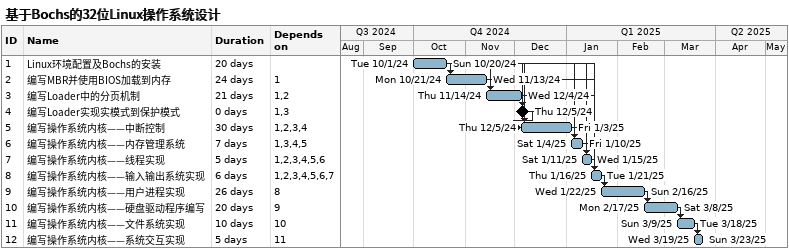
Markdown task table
基于Bochs的32位Linux操作系统设计

| ID | Task | Duration | Start | Finish | Predecessors |
|---|---|---|---|---|---|
| 1 | Linux环境配置及Bochs的安装 | 20d | 2024-10-01 | 2024-10-20 |  |
| 2 | 编写MBR并使用BIOS加载到内存 | 24d | 2024-10-21 | 2024-11-13 | 1 |
| 3 | 编写Loader中的分页机制 | 21d | 2024-11-14 | 2024-12-04 | 1, 2 |
| 4 | 编写Loader实现实模式到保护模式 | 0d | 2024-12-05 | 2024-12-05 | 1, 3 |
| 5 | 编写操作系统内核——中断控制 | 30d | 2024-12-05 | 2025-01-03 | 1, 2, 3, 4 |
| 6 | 编写操作系统内核——内存管理系统 | 7d | 2025-01-04 | 2025-01-10 | 1, 3, 4, 5 |
| 7 | 编写操作系统内核——线程实现 | 5d | 2025-01-11 | 2025-01-15 | 1, 2, 3, 4, 5, 6 |
| 8 | 编写操作系统内核——输入输出系统实现 | 6d | 2025-01-16 | 2025-01-21 | 1, 2, 3, 4, 5, 6, 7 |
| 9 | 编写操作系统内核——用户进程实现 | 26d | 2025-01-22 | 2025-02-16 | 8 |
| 10 | 编写操作系统内核——硬盘驱动程序编写 | 20d | 2025-02-17 | 2025-03-08 | 9 |
| 11 | 编写操作系统内核——文件系统实现 | 10d | 2025-03-09 | 2025-03-18 | 10 |
| 12 | 编写操作系统内核——系统交互实现 | 5d | 2025-03-19 | 2025-03-23 | 11 |
